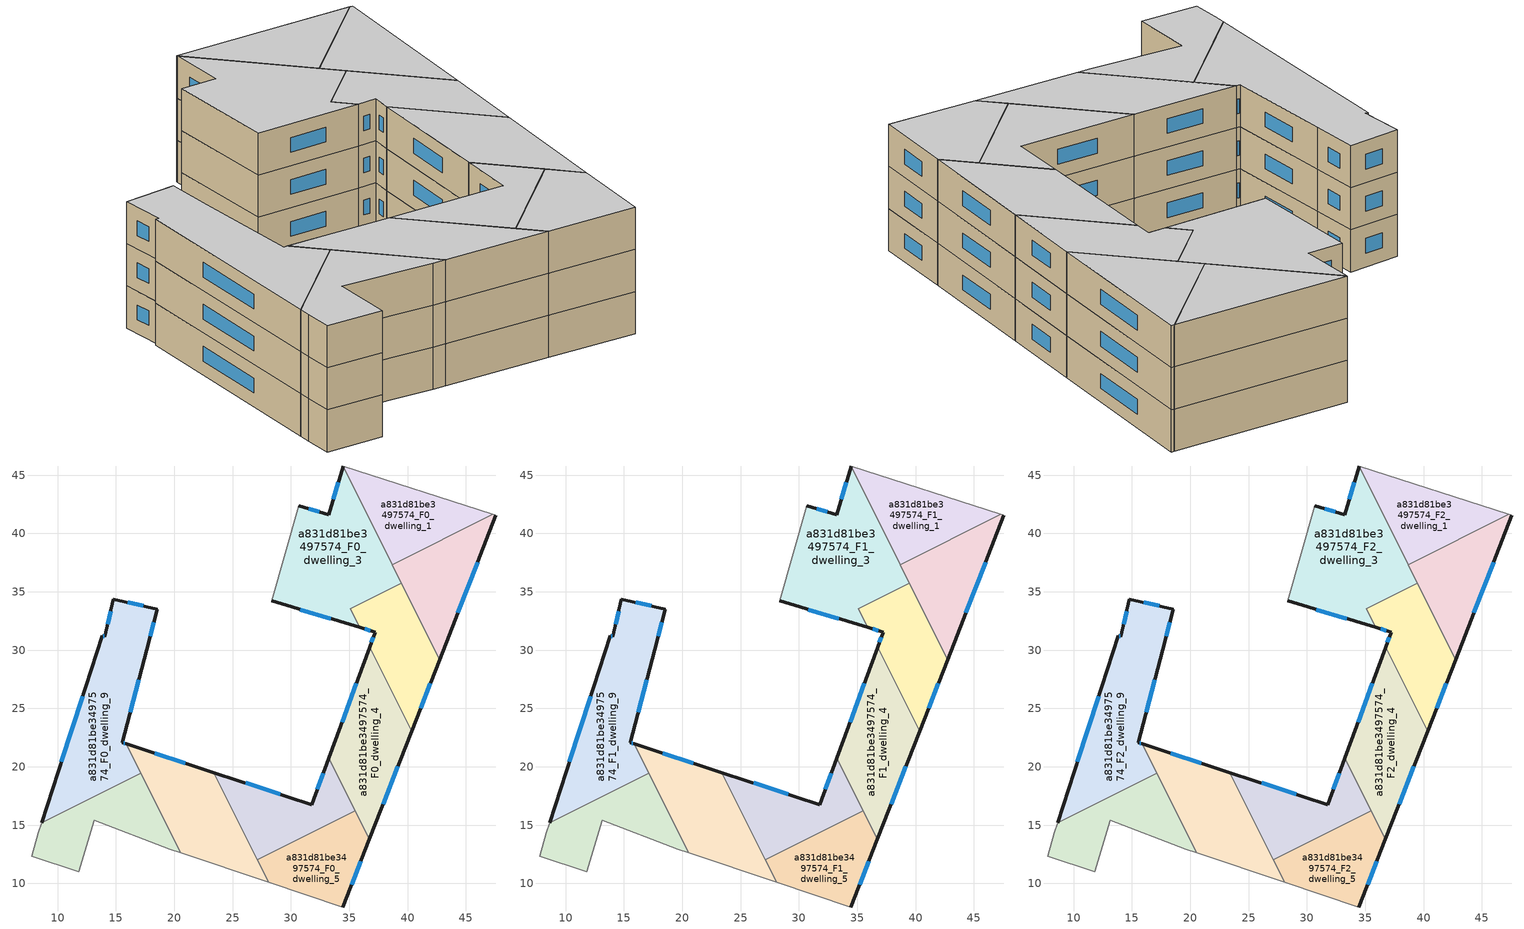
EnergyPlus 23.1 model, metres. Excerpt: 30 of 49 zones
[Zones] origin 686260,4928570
a831d81be3497574_F0_dwelling_0
 floor ground (EU_floor_Construction): 47.58,41.56 42.74,29.18 38.68,37.33 47.32,41.64 z0
 wall outside (EU_wall_Construction): 42.74,29.18 47.58,41.56 z0:3
 wall to a831d81be3497574_F0_dwelling_1 (EU_wall_Construction): 47.32,41.64 38.68,37.33 z0:3
 wall adiabatic (EU_wall_Construction): 47.58,41.56 47.32,41.64 z0:3
 wall to a831d81be3497574_F0_dwelling_2 (EU_wall_Construction): 39.47,35.74 42.74,29.18 z0:3
 wall to a831d81be3497574_F0_dwelling_3 (EU_wall_Construction): 38.68,37.32 39.47,35.74 z0:3
 window (EU_Window_Construction): 44.31,33.21 46,37.54 z0.98:2.02
a831d81be3497574_F0_dwelling_1
 floor ground (EU_floor_Construction): 47.32,41.64 38.68,37.33 34.47,45.74 34.49,45.78 z0
 wall adiabatic (EU_wall_Construction): 47.32,41.64 34.49,45.78 34.47,45.74 z0:3
 wall to a831d81be3497574_F0_dwelling_3 (EU_wall_Construction): 34.47,45.74 38.68,37.33 z0:3
a831d81be3497574_F0_dwelling_2
 floor ground (EU_floor_Construction): 39.47,35.74 42.74,29.18 40.34,23.03 36.74,30.23 37.23,31.54 35.89,31.95 35.09,33.55 z0
 wall outside (EU_wall_Construction): 40.34,23.03 42.74,29.18 / 35.89,31.95 37.23,31.54 36.74,30.23 z0:3
 wall to a831d81be3497574_F0_dwelling_3 (EU_wall_Construction): 39.47,35.74 35.09,33.55 35.89,31.95 z0:3
 wall to a831d81be3497574_F0_dwelling_4 (EU_wall_Construction): 36.74,30.23 40.34,23.03 z0:3
 window (EU_Window_Construction): 41.12,25.03 41.96,27.18 / 37.07,31.12 36.9,30.66 / 36.32,31.81 36.79,31.67 z0.98:2.02
a831d81be3497574_F0_dwelling_3
 floor ground (EU_floor_Construction): 34.47,45.74 39.47,35.74 35.09,33.55 35.89,31.95 28.35,34.21 30.7,42.37 33.25,41.6 z0
 wall outside (EU_wall_Construction): 28.35,34.21 35.89,31.95 / 34.47,45.74 33.25,41.6 30.7,42.37 z0:3
 wall adiabatic (EU_wall_Construction): 30.7,42.37 28.35,34.21 z0:3
 window (EU_Window_Construction): 30.8,33.48 33.44,32.68 / 32.42,41.85 31.53,42.12 / 34.08,44.4 33.65,42.95 z0.98:2.02
a831d81be3497574_F0_dwelling_4
 floor ground (EU_floor_Construction): 36.74,30.23 40.34,23.03 36.73,13.79 33.27,20.74 z0
 wall outside (EU_wall_Construction): 36.74,30.23 33.27,20.74 / 36.73,13.79 40.34,23.03 z0:3
 wall to a831d81be3497574_F0_dwelling_6 (EU_wall_Construction): 33.27,20.74 35.51,16.24 z0:3
 wall to a831d81be3497574_F0_dwelling_5 (EU_wall_Construction): 35.52,16.24 36.74,13.79 z0:3
 window (EU_Window_Construction): 35.61,27.15 34.4,23.83 / 37.91,16.8 39.17,20.03 z0.98:2.02
a831d81be3497574_F0_dwelling_5
 floor ground (EU_floor_Construction): 35.52,16.24 36.73,13.79 34.47,7.98 28.1,10.1 27.13,12.05 z0
 wall outside (EU_wall_Construction): 34.47,7.98 36.73,13.79 z0:3
 wall to a831d81be3497574_F0_dwelling_6 (EU_wall_Construction): 35.52,16.24 27.13,12.05 z0:3
 wall adiabatic (EU_wall_Construction): 28.1,10.1 34.47,7.98 z0:3
 wall to a831d81be3497574_F0_dwelling_7 (EU_wall_Construction): 27.13,12.05 28.1,10.1 z0:3
 window (EU_Window_Construction): 35.2,9.87 36,11.9 z0.98:2.02
a831d81be3497574_F0_dwelling_6
 floor ground (EU_floor_Construction): 33.27,20.74 35.52,16.24 27.13,12.05 23.4,19.51 31.81,16.76 z0
 wall outside (EU_wall_Construction): 33.27,20.74 31.81,16.76 23.4,19.51 z0:3
 wall to a831d81be3497574_F0_dwelling_7 (EU_wall_Construction): 23.4,19.51 27.13,12.05 z0:3
 window (EU_Window_Construction): 29.07,17.66 26.14,18.62 / 32.79,19.45 32.28,18.06 z0.98:2.02
a831d81be3497574_F0_dwelling_7
 floor ground (EU_floor_Construction): 23.4,19.51 28.1,10.1 20.55,12.62 15.88,21.97 z0
 wall outside (EU_wall_Construction): 23.4,19.51 15.88,21.97 z0:3
 wall adiabatic (EU_wall_Construction): 20.55,12.62 28.1,10.1 z0:3
 wall to a831d81be3497574_F0_dwelling_8 (EU_wall_Construction): 17.13,19.46 20.55,12.62 z0:3
 wall to a831d81be3497574_F0_dwelling_9 (EU_wall_Construction): 15.88,21.97 17.13,19.46 z0:3
 window (EU_Window_Construction): 20.96,20.31 18.33,21.17 z0.98:2.02
a831d81be3497574_F0_dwelling_8
 floor ground (EU_floor_Construction): 17.13,19.46 20.55,12.62 19.61,12.93 13.17,15.4 11.84,11.01 7.78,12.34 8.36,14.34 8.64,15.22 z0
 wall adiabatic (EU_wall_Construction): 8.64,15.22 8.36,14.34 7.78,12.34 11.84,11.01 13.17,15.4 19.61,12.93 20.55,12.62 z0:3
 wall to a831d81be3497574_F0_dwelling_9 (EU_wall_Construction): 17.13,19.46 8.64,15.22 z0:3
a831d81be3497574_F0_dwelling_9
 floor ground (EU_floor_Construction): 18.57,33.52 17.65,30.05 15.56,22.07 15.88,21.97 17.13,19.46 8.64,15.22 13.84,31.23 14.06,31.16 14.78,34.37 z0
 wall outside (EU_wall_Construction): 15.88,21.97 15.56,22.07 17.65,30.05 18.57,33.52 14.78,34.37 14.06,31.16 13.84,31.23 8.64,15.22 z0:3
 window (EU_Window_Construction): 16.24,24.67 16.97,27.46 / 15.78,22 15.66,22.04 / 12.15,26.03 10.33,20.43 / 13.99,31.19 13.91,31.21 / 14.54,33.33 14.29,32.21 / 17.33,33.8 16.01,34.1 / 17.95,31.18 18.27,32.39 z0.98:2.02
a831d81be3497574_F1_dwelling_0
 floor to a831d81be3497574_F0_dwelling_0 (EU_floor_Construction): 47.58,41.56 42.74,29.18 38.68,37.33 47.32,41.64 z3
 wall outside (EU_wall_Construction): 42.74,29.18 47.58,41.56 z3:6
 wall to a831d81be3497574_F1_dwelling_1 (EU_wall_Construction): 47.32,41.64 38.68,37.33 z3:6
 wall adiabatic (EU_wall_Construction): 47.58,41.56 47.32,41.64 z3:6
 wall to a831d81be3497574_F1_dwelling_2 (EU_wall_Construction): 39.47,35.74 42.74,29.18 z3:6
 wall to a831d81be3497574_F1_dwelling_3 (EU_wall_Construction): 38.68,37.32 39.47,35.74 z3:6
 window (EU_Window_Construction): 44.31,33.21 46,37.54 z3.98:5.02
a831d81be3497574_F1_dwelling_1
 floor to a831d81be3497574_F0_dwelling_1 (EU_floor_Construction): 47.32,41.64 38.68,37.33 34.47,45.74 34.49,45.78 z3
 wall adiabatic (EU_wall_Construction): 47.32,41.64 34.49,45.78 34.47,45.74 z3:6
 wall to a831d81be3497574_F1_dwelling_3 (EU_wall_Construction): 34.47,45.74 38.68,37.33 z3:6
a831d81be3497574_F1_dwelling_2
 floor to a831d81be3497574_F0_dwelling_2 (EU_floor_Construction): 39.47,35.74 42.74,29.18 40.34,23.03 36.74,30.23 37.23,31.54 35.89,31.95 35.09,33.55 z3
 wall outside (EU_wall_Construction): 40.34,23.03 42.74,29.18 / 35.89,31.95 37.23,31.54 36.74,30.23 z3:6
 wall to a831d81be3497574_F1_dwelling_3 (EU_wall_Construction): 39.47,35.74 35.09,33.55 35.89,31.95 z3:6
 wall to a831d81be3497574_F1_dwelling_4 (EU_wall_Construction): 36.74,30.23 40.34,23.03 z3:6
 window (EU_Window_Construction): 41.12,25.03 41.96,27.18 / 37.07,31.12 36.9,30.66 / 36.32,31.81 36.79,31.67 z3.98:5.02
a831d81be3497574_F1_dwelling_3
 floor to a831d81be3497574_F0_dwelling_3 (EU_floor_Construction): 34.47,45.74 39.47,35.74 35.09,33.55 35.89,31.95 28.35,34.21 30.7,42.37 33.25,41.6 z3
 wall outside (EU_wall_Construction): 28.35,34.21 35.89,31.95 / 34.47,45.74 33.25,41.6 30.7,42.37 z3:6
 wall adiabatic (EU_wall_Construction): 30.7,42.37 28.35,34.21 z3:6
 window (EU_Window_Construction): 30.8,33.48 33.44,32.68 / 32.42,41.85 31.53,42.12 / 34.08,44.4 33.65,42.95 z3.98:5.02
a831d81be3497574_F1_dwelling_4
 floor to a831d81be3497574_F0_dwelling_4 (EU_floor_Construction): 36.74,30.23 40.34,23.03 36.73,13.79 33.27,20.74 z3
 wall outside (EU_wall_Construction): 36.74,30.23 33.27,20.74 / 36.73,13.79 40.34,23.03 z3:6
 wall to a831d81be3497574_F1_dwelling_6 (EU_wall_Construction): 33.27,20.74 35.51,16.24 z3:6
 wall to a831d81be3497574_F1_dwelling_5 (EU_wall_Construction): 35.52,16.24 36.74,13.79 z3:6
 window (EU_Window_Construction): 35.61,27.15 34.4,23.83 / 37.91,16.8 39.17,20.03 z3.98:5.02
a831d81be3497574_F1_dwelling_5
 floor to a831d81be3497574_F0_dwelling_5 (EU_floor_Construction): 35.52,16.24 36.73,13.79 34.47,7.98 28.1,10.1 27.13,12.05 z3
 wall outside (EU_wall_Construction): 34.47,7.98 36.73,13.79 z3:6
 wall to a831d81be3497574_F1_dwelling_6 (EU_wall_Construction): 35.52,16.24 27.13,12.05 z3:6
 wall adiabatic (EU_wall_Construction): 28.1,10.1 34.47,7.98 z3:6
 wall to a831d81be3497574_F1_dwelling_7 (EU_wall_Construction): 27.13,12.05 28.1,10.1 z3:6
 window (EU_Window_Construction): 35.2,9.87 36,11.9 z3.98:5.02
a831d81be3497574_F1_dwelling_6
 floor to a831d81be3497574_F0_dwelling_6 (EU_floor_Construction): 33.27,20.74 35.52,16.24 27.13,12.05 23.4,19.51 31.81,16.76 z3
 wall outside (EU_wall_Construction): 33.27,20.74 31.81,16.76 23.4,19.51 z3:6
 wall to a831d81be3497574_F1_dwelling_7 (EU_wall_Construction): 23.4,19.51 27.13,12.05 z3:6
 window (EU_Window_Construction): 29.07,17.66 26.14,18.62 / 32.79,19.45 32.28,18.06 z3.98:5.02
a831d81be3497574_F1_dwelling_7
 floor to a831d81be3497574_F0_dwelling_7 (EU_floor_Construction): 23.4,19.51 28.1,10.1 20.55,12.62 15.88,21.97 z3
 wall outside (EU_wall_Construction): 23.4,19.51 15.88,21.97 z3:6
 wall adiabatic (EU_wall_Construction): 20.55,12.62 28.1,10.1 z3:6
 wall to a831d81be3497574_F1_dwelling_8 (EU_wall_Construction): 17.13,19.46 20.55,12.62 z3:6
 wall to a831d81be3497574_F1_dwelling_9 (EU_wall_Construction): 15.88,21.97 17.13,19.46 z3:6
 window (EU_Window_Construction): 20.96,20.31 18.33,21.17 z3.98:5.02
a831d81be3497574_F1_dwelling_8
 floor to a831d81be3497574_F0_dwelling_8 (EU_floor_Construction): 17.13,19.46 20.55,12.62 19.61,12.93 13.17,15.4 11.84,11.01 7.78,12.34 8.36,14.34 8.64,15.22 z3
 wall adiabatic (EU_wall_Construction): 8.64,15.22 8.36,14.34 7.78,12.34 11.84,11.01 13.17,15.4 19.61,12.93 20.55,12.62 z3:6
 wall to a831d81be3497574_F1_dwelling_9 (EU_wall_Construction): 17.13,19.46 8.64,15.22 z3:6
a831d81be3497574_F1_dwelling_9
 floor to a831d81be3497574_F0_dwelling_9 (EU_floor_Construction): 18.57,33.52 17.65,30.05 15.56,22.07 15.88,21.97 17.13,19.46 8.64,15.22 13.84,31.23 14.06,31.16 14.78,34.37 z3
 wall outside (EU_wall_Construction): 15.88,21.97 15.56,22.07 17.65,30.05 18.57,33.52 14.78,34.37 14.06,31.16 13.84,31.23 8.64,15.22 z3:6
 window (EU_Window_Construction): 16.24,24.67 16.97,27.46 / 15.78,22 15.66,22.04 / 12.15,26.03 10.33,20.43 / 13.99,31.19 13.91,31.21 / 14.54,33.33 14.29,32.21 / 17.33,33.8 16.01,34.1 / 17.95,31.18 18.27,32.39 z3.98:5.02
a831d81be3497574_F2_dwelling_0
 floor to a831d81be3497574_F1_dwelling_0 (EU_floor_Construction): 47.58,41.56 42.74,29.18 38.68,37.33 47.32,41.64 z6
 wall outside (EU_wall_Construction): 42.74,29.18 47.58,41.56 z6:9
 wall to a831d81be3497574_F2_dwelling_1 (EU_wall_Construction): 47.32,41.64 38.68,37.33 z6:9
 wall adiabatic (EU_wall_Construction): 47.58,41.56 47.32,41.64 z6:9
 wall to a831d81be3497574_F2_dwelling_2 (EU_wall_Construction): 39.47,35.74 42.74,29.18 z6:9
 wall to a831d81be3497574_F2_dwelling_3 (EU_wall_Construction): 38.68,37.32 39.47,35.74 z6:9
 window (EU_Window_Construction): 44.31,33.21 46,37.54 z6.98:8.02
 ceiling to a831d81be3497574_F3_dwelling_0 (EU_floor_Construction): 42.74,29.18 47.58,41.56 47.32,41.64 38.68,37.33 z9
a831d81be3497574_F2_dwelling_1
 floor to a831d81be3497574_F1_dwelling_1 (EU_floor_Construction): 47.32,41.64 38.68,37.33 34.47,45.74 34.49,45.78 z6
 wall adiabatic (EU_wall_Construction): 47.32,41.64 34.49,45.78 34.47,45.74 z6:9
 wall to a831d81be3497574_F2_dwelling_3 (EU_wall_Construction): 34.47,45.74 38.68,37.33 z6:9
 ceiling to a831d81be3497574_F3_dwelling_1 (EU_floor_Construction): 47.32,41.64 34.49,45.78 34.47,45.74 38.68,37.33 z9
a831d81be3497574_F2_dwelling_2
 floor to a831d81be3497574_F1_dwelling_2 (EU_floor_Construction): 39.47,35.74 42.74,29.18 40.34,23.03 36.74,30.23 37.23,31.54 35.89,31.95 35.09,33.55 z6
 wall outside (EU_wall_Construction): 40.34,23.03 42.74,29.18 / 35.89,31.95 37.23,31.54 36.74,30.23 z6:9
 wall to a831d81be3497574_F2_dwelling_3 (EU_wall_Construction): 39.47,35.74 35.09,33.55 35.89,31.95 z6:9
 wall to a831d81be3497574_F2_dwelling_4 (EU_wall_Construction): 36.74,30.23 40.34,23.03 z6:9
 window (EU_Window_Construction): 41.12,25.03 41.96,27.18 / 37.07,31.12 36.9,30.66 / 36.32,31.81 36.79,31.67 z6.98:8.02
 ceiling to a831d81be3497574_F3_dwelling_2 (EU_floor_Construction): 40.34,23.03 42.74,29.18 39.47,35.74 35.09,33.55 35.89,31.95 37.23,31.54 36.74,30.23 z9
a831d81be3497574_F2_dwelling_3
 floor to a831d81be3497574_F1_dwelling_3 (EU_floor_Construction): 34.47,45.74 39.47,35.74 35.09,33.55 35.89,31.95 28.35,34.21 30.7,42.37 33.25,41.6 z6
 wall outside (EU_wall_Construction): 28.35,34.21 35.89,31.95 / 34.47,45.74 33.25,41.6 30.7,42.37 z6:9
 wall adiabatic (EU_wall_Construction): 30.7,42.37 28.35,34.21 z6:9
 window (EU_Window_Construction): 30.8,33.48 33.44,32.68 / 32.42,41.85 31.53,42.12 / 34.08,44.4 33.65,42.95 z6.98:8.02
 ceiling to a831d81be3497574_F3_dwelling_3 (EU_floor_Construction): 35.89,31.95 35.09,33.55 39.47,35.74 34.47,45.74 33.25,41.6 30.7,42.37 28.35,34.21 z9
a831d81be3497574_F2_dwelling_4
 floor to a831d81be3497574_F1_dwelling_4 (EU_floor_Construction): 36.74,30.23 40.34,23.03 36.73,13.79 33.27,20.74 z6
 wall outside (EU_wall_Construction): 36.74,30.23 33.27,20.74 / 36.73,13.79 40.34,23.03 z6:9
 wall to a831d81be3497574_F2_dwelling_6 (EU_wall_Construction): 33.27,20.74 35.51,16.24 z6:9
 wall to a831d81be3497574_F2_dwelling_5 (EU_wall_Construction): 35.52,16.24 36.74,13.79 z6:9
 window (EU_Window_Construction): 35.61,27.15 34.4,23.83 / 37.91,16.8 39.17,20.03 z6.98:8.02
 ceiling to a831d81be3497574_F3_dwelling_4 (EU_floor_Construction): 36.73,13.79 40.34,23.03 36.74,30.23 33.27,20.74 z9
a831d81be3497574_F2_dwelling_5
 floor to a831d81be3497574_F1_dwelling_5 (EU_floor_Construction): 35.52,16.24 36.73,13.79 34.47,7.98 28.1,10.1 27.13,12.05 z6
 wall outside (EU_wall_Construction): 34.47,7.98 36.73,13.79 z6:9
 wall to a831d81be3497574_F2_dwelling_6 (EU_wall_Construction): 35.52,16.24 27.13,12.05 z6:9
 wall adiabatic (EU_wall_Construction): 28.1,10.1 34.47,7.98 z6:9
 wall to a831d81be3497574_F2_dwelling_7 (EU_wall_Construction): 27.13,12.05 28.1,10.1 z6:9
 window (EU_Window_Construction): 35.2,9.87 36,11.9 z6.98:8.02
 ceiling to a831d81be3497574_F3_dwelling_5 (EU_floor_Construction): 34.47,7.98 36.73,13.79 35.52,16.24 27.13,12.05 28.1,10.1 z9
a831d81be3497574_F2_dwelling_6
 floor to a831d81be3497574_F1_dwelling_6 (EU_floor_Construction): 33.27,20.74 35.52,16.24 27.13,12.05 23.4,19.51 31.81,16.76 z6
 wall outside (EU_wall_Construction): 33.27,20.74 31.81,16.76 23.4,19.51 z6:9
 wall to a831d81be3497574_F2_dwelling_7 (EU_wall_Construction): 23.4,19.51 27.13,12.05 z6:9
 window (EU_Window_Construction): 29.07,17.66 26.14,18.62 / 32.79,19.45 32.28,18.06 z6.98:8.02
 ceiling to a831d81be3497574_F3_dwelling_6 (EU_floor_Construction): 35.52,16.24 33.27,20.74 31.81,16.76 23.4,19.51 27.13,12.05 z9
a831d81be3497574_F2_dwelling_7
 floor to a831d81be3497574_F1_dwelling_7 (EU_floor_Construction): 23.4,19.51 28.1,10.1 20.55,12.62 15.88,21.97 z6
 wall outside (EU_wall_Construction): 23.4,19.51 15.88,21.97 z6:9
 wall adiabatic (EU_wall_Construction): 20.55,12.62 28.1,10.1 z6:9
 wall to a831d81be3497574_F2_dwelling_8 (EU_wall_Construction): 17.13,19.46 20.55,12.62 z6:9
 wall to a831d81be3497574_F2_dwelling_9 (EU_wall_Construction): 15.88,21.97 17.13,19.46 z6:9
 window (EU_Window_Construction): 20.96,20.31 18.33,21.17 z6.98:8.02
 ceiling to a831d81be3497574_F3_dwelling_7 (EU_floor_Construction): 28.1,10.1 23.4,19.51 15.88,21.97 20.55,12.62 z9
a831d81be3497574_F2_dwelling_8
 floor to a831d81be3497574_F1_dwelling_8 (EU_floor_Construction): 17.13,19.46 20.55,12.62 19.61,12.93 13.17,15.4 11.84,11.01 7.78,12.34 8.36,14.34 8.64,15.22 z6
 wall adiabatic (EU_wall_Construction): 8.64,15.22 8.36,14.34 7.78,12.34 11.84,11.01 13.17,15.4 19.61,12.93 20.55,12.62 z6:9
 wall to a831d81be3497574_F2_dwelling_9 (EU_wall_Construction): 17.13,19.46 8.64,15.22 z6:9
 ceiling to a831d81be3497574_F3_dwelling_8 (EU_floor_Construction): 20.55,12.62 17.13,19.46 8.64,15.22 8.36,14.34 7.78,12.34 11.84,11.01 13.17,15.4 19.61,12.93 z9
a831d81be3497574_F2_dwelling_9
 floor to a831d81be3497574_F1_dwelling_9 (EU_floor_Construction): 18.57,33.52 17.65,30.05 15.56,22.07 15.88,21.97 17.13,19.46 8.64,15.22 13.84,31.23 14.06,31.16 14.78,34.37 z6
 wall outside (EU_wall_Construction): 15.88,21.97 15.56,22.07 17.65,30.05 18.57,33.52 14.78,34.37 14.06,31.16 13.84,31.23 8.64,15.22 z6:9
 window (EU_Window_Construction): 16.24,24.67 16.97,27.46 / 15.78,22 15.66,22.04 / 12.15,26.03 10.33,20.43 / 13.99,31.19 13.91,31.21 / 14.54,33.33 14.29,32.21 / 17.33,33.8 16.01,34.1 / 17.95,31.18 18.27,32.39 z6.98:8.02
 ceiling to a831d81be3497574_F3_dwelling_9 (EU_floor_Construction): 17.13,19.46 15.88,21.97 15.56,22.07 17.65,30.05 18.57,33.52 14.78,34.37 14.06,31.16 13.84,31.23 8.64,15.22 z9
[Building]
EU S2 Campaign: North Axis=0; Terrain=City; Solar Distribution=FullExterior
[Site:Location]
Bologna: Latitude=44.5; Longitude=11.25; Time Zone=1; Elevation=37
[SizingPeriod:WeatherFileDays]
AnnualSizingPeriod: Begin Month=1; Begin Day of Month=1; End Month=12; End Day of Month=31; Day of Week for Start Day=Monday; Use Weather File Daylight Saving Period=No; Use Weather File Rain and Snow Indicators=No
[MATERIAL]
EU_InternalMass_Material: Roughness=MediumRough; Thickness=0.1; Conductivity=1; Density=1800; Specific Heat=900; Thermal Absorptance=0.9; Solar Absorptance=0.7; Visible Absorptance=0.7
[MATERIAL:NOMASS] Roughness=MediumRough; Thermal Absorptance=0.9; Solar Absorptance=0.7; Visible Absorptance=0.7
Name | Thermal Resistance
EU_wall_NoMass | 0.905828
EU_floor_NoMass | 0.67114
[WINDOWMATERIAL:SIMPLEGLAZINGSYSTEM]
EU_Window_SimpleGlazing: UFactor=4.52486; Solar Heat Gain Coefficient=0.85; Visible Transmittance=0.85
[CONSTRUCTION]
EU_wall_Construction: EU_wall_NoMass
EU_floor_Construction: EU_floor_NoMass
EU_Window_Construction: EU_Window_SimpleGlazing
EU_InternalMass_Construction: EU_InternalMass_Material
[ZONE] Type=1; Multiplier=1; Ceiling Height=autocalculate; Floor Area=autocalculate; Part of Total Floor Area=Yes
Name | Volume
a831d81be3497574_F0_dwelling_0; a831d81be3497574_F1_dwelling_0; a831d81be3497574_F2_dwelling_0 | 137.241
a831d81be3497574_F0_dwelling_1; a831d81be3497574_F1_dwelling_1; a831d81be3497574_F2_dwelling_1 | 137.257
a831d81be3497574_F0_dwelling_2; a831d81be3497574_F1_dwelling_2; a831d81be3497574_F2_dwelling_2 | 137.235
a831d81be3497574_F0_dwelling_3; a831d81be3497574_F1_dwelling_3; a831d81be3497574_F2_dwelling_3 | 237.367
a831d81be3497574_F0_dwelling_4; a831d81be3497574_F1_dwelling_4; a831d81be3497574_F2_dwelling_4 | 174.404
a831d81be3497574_F0_dwelling_5; a831d81be3497574_F1_dwelling_5; a831d81be3497574_F2_dwelling_5 | 131.78
a831d81be3497574_F0_dwelling_6; a831d81be3497574_F1_dwelling_6; a831d81be3497574_F2_dwelling_6 | 131.801
a831d81be3497574_F0_dwelling_7; a831d81be3497574_F1_dwelling_7; a831d81be3497574_F2_dwelling_7 | 177.023
a831d81be3497574_F0_dwelling_8; a831d81be3497574_F1_dwelling_8; a831d81be3497574_F2_dwelling_8 | 137.25
a831d81be3497574_F0_dwelling_9; a831d81be3497574_F1_dwelling_9; a831d81be3497574_F2_dwelling_9 | 245.662
[INTERNALMASS] Construction=EU_InternalMass_Construction
Name | Zone or ZoneList | Surface Area
a831d81be3497574_F0_dwelling_0_EU_InternalMass | a831d81be3497574_F0_dwelling_0 | 45.7468
a831d81be3497574_F0_dwelling_1_EU_InternalMass | a831d81be3497574_F0_dwelling_1 | 45.753
a831d81be3497574_F0_dwelling_2_EU_InternalMass | a831d81be3497574_F0_dwelling_2 | 45.7452
a831d81be3497574_F0_dwelling_3_EU_InternalMass | a831d81be3497574_F0_dwelling_3 | 79.1226
a831d81be3497574_F0_dwelling_4_EU_InternalMass | a831d81be3497574_F0_dwelling_4 | 58.1345
a831d81be3497574_F0_dwelling_5_EU_InternalMass | a831d81be3497574_F0_dwelling_5 | 43.9268
a831d81be3497574_F0_dwelling_6_EU_InternalMass | a831d81be3497574_F0_dwelling_6 | 43.9338
a831d81be3497574_F0_dwelling_7_EU_InternalMass | a831d81be3497574_F0_dwelling_7 | 59.0122
a831d81be3497574_F0_dwelling_8_EU_InternalMass | a831d81be3497574_F0_dwelling_8 | 45.7501
a831d81be3497574_F0_dwelling_9_EU_InternalMass | a831d81be3497574_F0_dwelling_9 | 81.8851
a831d81be3497574_F1_dwelling_0_EU_InternalMass | a831d81be3497574_F1_dwelling_0 | 45.7468
a831d81be3497574_F1_dwelling_1_EU_InternalMass | a831d81be3497574_F1_dwelling_1 | 45.753
a831d81be3497574_F1_dwelling_2_EU_InternalMass | a831d81be3497574_F1_dwelling_2 | 45.7452
a831d81be3497574_F1_dwelling_3_EU_InternalMass | a831d81be3497574_F1_dwelling_3 | 79.1226
a831d81be3497574_F1_dwelling_4_EU_InternalMass | a831d81be3497574_F1_dwelling_4 | 58.1345
a831d81be3497574_F1_dwelling_5_EU_InternalMass | a831d81be3497574_F1_dwelling_5 | 43.9268
a831d81be3497574_F1_dwelling_6_EU_InternalMass | a831d81be3497574_F1_dwelling_6 | 43.9338
a831d81be3497574_F1_dwelling_7_EU_InternalMass | a831d81be3497574_F1_dwelling_7 | 59.0122
a831d81be3497574_F1_dwelling_8_EU_InternalMass | a831d81be3497574_F1_dwelling_8 | 45.7501
a831d81be3497574_F1_dwelling_9_EU_InternalMass | a831d81be3497574_F1_dwelling_9 | 81.8851
a831d81be3497574_F2_dwelling_0_EU_InternalMass | a831d81be3497574_F2_dwelling_0 | 45.7468
a831d81be3497574_F2_dwelling_1_EU_InternalMass | a831d81be3497574_F2_dwelling_1 | 45.753
a831d81be3497574_F2_dwelling_2_EU_InternalMass | a831d81be3497574_F2_dwelling_2 | 45.7452
a831d81be3497574_F2_dwelling_3_EU_InternalMass | a831d81be3497574_F2_dwelling_3 | 79.1226
a831d81be3497574_F2_dwelling_4_EU_InternalMass | a831d81be3497574_F2_dwelling_4 | 58.1345
a831d81be3497574_F2_dwelling_5_EU_InternalMass | a831d81be3497574_F2_dwelling_5 | 43.9268
a831d81be3497574_F2_dwelling_6_EU_InternalMass | a831d81be3497574_F2_dwelling_6 | 43.9338
a831d81be3497574_F2_dwelling_7_EU_InternalMass | a831d81be3497574_F2_dwelling_7 | 59.0122
a831d81be3497574_F2_dwelling_8_EU_InternalMass | a831d81be3497574_F2_dwelling_8 | 45.7501
a831d81be3497574_F2_dwelling_9_EU_InternalMass | a831d81be3497574_F2_dwelling_9 | 81.8851
[OTHEREQUIPMENT] Fuel Type=Electricity; Design Level Calculation Method=Watts/Area; Power per Zone Floor Area=1; Fraction Latent=0; Fraction Radiant=0; Fraction Lost=0; Carbon Dioxide Generation Rate=0; EndUse Subcategory=EU_Step8_InternalGains
Name | Zone or ZoneList or Space or SpaceList | Schedule
EU_Step8_InternalGain_a831d81be3497574_F0_dwelling_0_f000 | a831d81be3497574_F0_dwelling_0 | EU_Step8_GainSchedule_a831d81be3497574_F0_dwelling_0_f000
EU_Step8_InternalGain_a831d81be3497574_F0_dwelling_1_f000 | a831d81be3497574_F0_dwelling_1 | EU_Step8_GainSchedule_a831d81be3497574_F0_dwelling_1_f000
EU_Step8_InternalGain_a831d81be3497574_F0_dwelling_2_f000 | a831d81be3497574_F0_dwelling_2 | EU_Step8_GainSchedule_a831d81be3497574_F0_dwelling_2_f000
EU_Step8_InternalGain_a831d81be3497574_F0_dwelling_3_f000 | a831d81be3497574_F0_dwelling_3 | EU_Step8_GainSchedule_a831d81be3497574_F0_dwelling_3_f000
EU_Step8_InternalGain_a831d81be3497574_F0_dwelling_4_f000 | a831d81be3497574_F0_dwelling_4 | EU_Step8_GainSchedule_a831d81be3497574_F0_dwelling_4_f000
EU_Step8_InternalGain_a831d81be3497574_F0_dwelling_5_f000 | a831d81be3497574_F0_dwelling_5 | EU_Step8_GainSchedule_a831d81be3497574_F0_dwelling_5_f000
EU_Step8_InternalGain_a831d81be3497574_F0_dwelling_6_f000 | a831d81be3497574_F0_dwelling_6 | EU_Step8_GainSchedule_a831d81be3497574_F0_dwelling_6_f000
EU_Step8_InternalGain_a831d81be3497574_F0_dwelling_7_f000 | a831d81be3497574_F0_dwelling_7 | EU_Step8_GainSchedule_a831d81be3497574_F0_dwelling_7_f000
EU_Step8_InternalGain_a831d81be3497574_F0_dwelling_8_f000 | a831d81be3497574_F0_dwelling_8 | EU_Step8_GainSchedule_a831d81be3497574_F0_dwelling_8_f000
EU_Step8_InternalGain_a831d81be3497574_F0_dwelling_9_f000 | a831d81be3497574_F0_dwelling_9 | EU_Step8_GainSchedule_a831d81be3497574_F0_dwelling_9_f000
EU_Step8_InternalGain_a831d81be3497574_F1_dwelling_0_f000 | a831d81be3497574_F1_dwelling_0 | EU_Step8_GainSchedule_a831d81be3497574_F1_dwelling_0_f000
EU_Step8_InternalGain_a831d81be3497574_F1_dwelling_1_f000 | a831d81be3497574_F1_dwelling_1 | EU_Step8_GainSchedule_a831d81be3497574_F1_dwelling_1_f000
EU_Step8_InternalGain_a831d81be3497574_F1_dwelling_2_f000 | a831d81be3497574_F1_dwelling_2 | EU_Step8_GainSchedule_a831d81be3497574_F1_dwelling_2_f000
EU_Step8_InternalGain_a831d81be3497574_F1_dwelling_3_f000 | a831d81be3497574_F1_dwelling_3 | EU_Step8_GainSchedule_a831d81be3497574_F1_dwelling_3_f000
EU_Step8_InternalGain_a831d81be3497574_F1_dwelling_4_f000 | a831d81be3497574_F1_dwelling_4 | EU_Step8_GainSchedule_a831d81be3497574_F1_dwelling_4_f000
EU_Step8_InternalGain_a831d81be3497574_F1_dwelling_5_f000 | a831d81be3497574_F1_dwelling_5 | EU_Step8_GainSchedule_a831d81be3497574_F1_dwelling_5_f000
EU_Step8_InternalGain_a831d81be3497574_F1_dwelling_6_f000 | a831d81be3497574_F1_dwelling_6 | EU_Step8_GainSchedule_a831d81be3497574_F1_dwelling_6_f000
EU_Step8_InternalGain_a831d81be3497574_F1_dwelling_7_f000 | a831d81be3497574_F1_dwelling_7 | EU_Step8_GainSchedule_a831d81be3497574_F1_dwelling_7_f000
EU_Step8_InternalGain_a831d81be3497574_F1_dwelling_8_f000 | a831d81be3497574_F1_dwelling_8 | EU_Step8_GainSchedule_a831d81be3497574_F1_dwelling_8_f000
EU_Step8_InternalGain_a831d81be3497574_F1_dwelling_9_f000 | a831d81be3497574_F1_dwelling_9 | EU_Step8_GainSchedule_a831d81be3497574_F1_dwelling_9_f000
EU_Step8_InternalGain_a831d81be3497574_F2_dwelling_0_f000 | a831d81be3497574_F2_dwelling_0 | EU_Step8_GainSchedule_a831d81be3497574_F2_dwelling_0_f000
EU_Step8_InternalGain_a831d81be3497574_F2_dwelling_1_f000 | a831d81be3497574_F2_dwelling_1 | EU_Step8_GainSchedule_a831d81be3497574_F2_dwelling_1_f000
EU_Step8_InternalGain_a831d81be3497574_F2_dwelling_2_f000 | a831d81be3497574_F2_dwelling_2 | EU_Step8_GainSchedule_a831d81be3497574_F2_dwelling_2_f000
EU_Step8_InternalGain_a831d81be3497574_F2_dwelling_3_f000 | a831d81be3497574_F2_dwelling_3 | EU_Step8_GainSchedule_a831d81be3497574_F2_dwelling_3_f000
EU_Step8_InternalGain_a831d81be3497574_F2_dwelling_4_f000 | a831d81be3497574_F2_dwelling_4 | EU_Step8_GainSchedule_a831d81be3497574_F2_dwelling_4_f000
EU_Step8_InternalGain_a831d81be3497574_F2_dwelling_5_f000 | a831d81be3497574_F2_dwelling_5 | EU_Step8_GainSchedule_a831d81be3497574_F2_dwelling_5_f000
EU_Step8_InternalGain_a831d81be3497574_F2_dwelling_6_f000 | a831d81be3497574_F2_dwelling_6 | EU_Step8_GainSchedule_a831d81be3497574_F2_dwelling_6_f000
EU_Step8_InternalGain_a831d81be3497574_F2_dwelling_7_f000 | a831d81be3497574_F2_dwelling_7 | EU_Step8_GainSchedule_a831d81be3497574_F2_dwelling_7_f000
EU_Step8_InternalGain_a831d81be3497574_F2_dwelling_8_f000 | a831d81be3497574_F2_dwelling_8 | EU_Step8_GainSchedule_a831d81be3497574_F2_dwelling_8_f000
EU_Step8_InternalGain_a831d81be3497574_F2_dwelling_9_f000 | a831d81be3497574_F2_dwelling_9 | EU_Step8_GainSchedule_a831d81be3497574_F2_dwelling_9_f000
[ZONEVENTILATION:DESIGNFLOWRATE] Schedule=EU_AlwaysOn; Design Flow Rate Calculation Method=AirChanges/Hour; Air Changes per Hour=0.73129; Ventilation Type=Natural; Fan Pressure Rise=0; Fan Total Efficiency=1; Constant Term Coefficient=1; Temperature Term Coefficient=0; Velocity Term Coefficient=0; Velocity Squared Term Coefficient=0; Minimum Indoor Temperature=-100; Maximum Indoor Temperature=100; Delta Temperature=-100; Minimum Outdoor Temperature=-100; Maximum Outdoor Temperature=100; Maximum Wind Speed=40
Name | Zone or ZoneList or Space or SpaceList
EU_ConstantAir_a831d81be3497574_F0_dwelling_0 | a831d81be3497574_F0_dwelling_0
EU_ConstantAir_a831d81be3497574_F0_dwelling_1 | a831d81be3497574_F0_dwelling_1
EU_ConstantAir_a831d81be3497574_F0_dwelling_2 | a831d81be3497574_F0_dwelling_2
EU_ConstantAir_a831d81be3497574_F0_dwelling_3 | a831d81be3497574_F0_dwelling_3
EU_ConstantAir_a831d81be3497574_F0_dwelling_4 | a831d81be3497574_F0_dwelling_4
EU_ConstantAir_a831d81be3497574_F0_dwelling_5 | a831d81be3497574_F0_dwelling_5
EU_ConstantAir_a831d81be3497574_F0_dwelling_6 | a831d81be3497574_F0_dwelling_6
EU_ConstantAir_a831d81be3497574_F0_dwelling_7 | a831d81be3497574_F0_dwelling_7
EU_ConstantAir_a831d81be3497574_F0_dwelling_8 | a831d81be3497574_F0_dwelling_8
EU_ConstantAir_a831d81be3497574_F0_dwelling_9 | a831d81be3497574_F0_dwelling_9
EU_ConstantAir_a831d81be3497574_F1_dwelling_0 | a831d81be3497574_F1_dwelling_0
EU_ConstantAir_a831d81be3497574_F1_dwelling_1 | a831d81be3497574_F1_dwelling_1
EU_ConstantAir_a831d81be3497574_F1_dwelling_2 | a831d81be3497574_F1_dwelling_2
EU_ConstantAir_a831d81be3497574_F1_dwelling_3 | a831d81be3497574_F1_dwelling_3
EU_ConstantAir_a831d81be3497574_F1_dwelling_4 | a831d81be3497574_F1_dwelling_4
EU_ConstantAir_a831d81be3497574_F1_dwelling_5 | a831d81be3497574_F1_dwelling_5
EU_ConstantAir_a831d81be3497574_F1_dwelling_6 | a831d81be3497574_F1_dwelling_6
EU_ConstantAir_a831d81be3497574_F1_dwelling_7 | a831d81be3497574_F1_dwelling_7
EU_ConstantAir_a831d81be3497574_F1_dwelling_8 | a831d81be3497574_F1_dwelling_8
EU_ConstantAir_a831d81be3497574_F1_dwelling_9 | a831d81be3497574_F1_dwelling_9
EU_ConstantAir_a831d81be3497574_F2_dwelling_0 | a831d81be3497574_F2_dwelling_0
EU_ConstantAir_a831d81be3497574_F2_dwelling_1 | a831d81be3497574_F2_dwelling_1
EU_ConstantAir_a831d81be3497574_F2_dwelling_2 | a831d81be3497574_F2_dwelling_2
EU_ConstantAir_a831d81be3497574_F2_dwelling_3 | a831d81be3497574_F2_dwelling_3
EU_ConstantAir_a831d81be3497574_F2_dwelling_4 | a831d81be3497574_F2_dwelling_4
EU_ConstantAir_a831d81be3497574_F2_dwelling_5 | a831d81be3497574_F2_dwelling_5
EU_ConstantAir_a831d81be3497574_F2_dwelling_6 | a831d81be3497574_F2_dwelling_6
EU_ConstantAir_a831d81be3497574_F2_dwelling_7 | a831d81be3497574_F2_dwelling_7
EU_ConstantAir_a831d81be3497574_F2_dwelling_8 | a831d81be3497574_F2_dwelling_8
EU_ConstantAir_a831d81be3497574_F2_dwelling_9 | a831d81be3497574_F2_dwelling_9
[HVACTEMPLATE:THERMOSTAT] Constant Heating Setpoint=20; Constant Cooling Setpoint=50
EU_HeatOnly_a831d81be3497574_F0_dwelling_0; EU_HeatOnly_a831d81be3497574_F0_dwelling_1; EU_HeatOnly_a831d81be3497574_F0_dwelling_2; EU_HeatOnly_a831d81be3497574_F0_dwelling_3; EU_HeatOnly_a831d81be3497574_F0_dwelling_4; EU_HeatOnly_a831d81be3497574_F0_dwelling_5; EU_HeatOnly_a831d81be3497574_F0_dwelling_6; EU_HeatOnly_a831d81be3497574_F0_dwelling_7; EU_HeatOnly_a831d81be3497574_F0_dwelling_8; EU_HeatOnly_a831d81be3497574_F0_dwelling_9; EU_HeatOnly_a831d81be3497574_F1_dwelling_0; EU_HeatOnly_a831d81be3497574_F1_dwelling_1; EU_HeatOnly_a831d81be3497574_F1_dwelling_2; EU_HeatOnly_a831d81be3497574_F1_dwelling_3; EU_HeatOnly_a831d81be3497574_F1_dwelling_4; EU_HeatOnly_a831d81be3497574_F1_dwelling_5; EU_HeatOnly_a831d81be3497574_F1_dwelling_6; EU_HeatOnly_a831d81be3497574_F1_dwelling_7; EU_HeatOnly_a831d81be3497574_F1_dwelling_8; EU_HeatOnly_a831d81be3497574_F1_dwelling_9; EU_HeatOnly_a831d81be3497574_F2_dwelling_0; EU_HeatOnly_a831d81be3497574_F2_dwelling_1; EU_HeatOnly_a831d81be3497574_F2_dwelling_2; EU_HeatOnly_a831d81be3497574_F2_dwelling_3; EU_HeatOnly_a831d81be3497574_F2_dwelling_4; EU_HeatOnly_a831d81be3497574_F2_dwelling_5; EU_HeatOnly_a831d81be3497574_F2_dwelling_6; EU_HeatOnly_a831d81be3497574_F2_dwelling_7; EU_HeatOnly_a831d81be3497574_F2_dwelling_8; EU_HeatOnly_a831d81be3497574_F2_dwelling_9; EU_HeatOnly_a831d81be3497574_F3_dwelling_0; EU_HeatOnly_a831d81be3497574_F3_dwelling_1; EU_HeatOnly_a831d81be3497574_F3_dwelling_2; EU_HeatOnly_a831d81be3497574_F3_dwelling_3; EU_HeatOnly_a831d81be3497574_F3_dwelling_4; EU_HeatOnly_a831d81be3497574_F3_dwelling_5; EU_HeatOnly_a831d81be3497574_F3_dwelling_6; EU_HeatOnly_a831d81be3497574_F3_dwelling_7; EU_HeatOnly_a831d81be3497574_F3_dwelling_8; EU_HeatOnly_a831d81be3497574_F3_dwelling_9; EU_HeatOnly_a831d81be3497574_F4_dwelling_0; EU_HeatOnly_a831d81be3497574_F4_dwelling_1; EU_HeatOnly_a831d81be3497574_F4_dwelling_2; EU_HeatOnly_a831d81be3497574_F4_dwelling_3; EU_HeatOnly_a831d81be3497574_F4_dwelling_4; EU_HeatOnly_a831d81be3497574_F4_dwelling_5; EU_HeatOnly_a831d81be3497574_F4_dwelling_6; EU_HeatOnly_a831d81be3497574_F4_dwelling_7; EU_HeatOnly_a831d81be3497574_F4_dwelling_8
[HVACTEMPLATE:ZONE:IDEALLOADSAIRSYSTEM] System Availability Schedule=EU_AlwaysOn; Maximum Heating Supply Air Temperature=50; Minimum Cooling Supply Air Temperature=13; Maximum Heating Supply Air Humidity Ratio=0.0156; Minimum Cooling Supply Air Humidity Ratio=0.0077; Heating Limit=NoLimit; Cooling Limit=NoLimit; Heating Availability Schedule=EU_AlwaysOn; Cooling Availability Schedule=EU_CoolingOff; Dehumidification Control Type=ConstantSensibleHeatRatio; Cooling Sensible Heat Ratio=0.7; Dehumidification Setpoint=60; Humidification Control Type=None; Humidification Setpoint=30; Outdoor Air Method=None; Outdoor Air Flow Rate per Person=0.00944; Outdoor Air Flow Rate per Zone Floor Area=0; Outdoor Air Flow Rate per Zone=0; Demand Controlled Ventilation Type=None; Outdoor Air Economizer Type=NoEconomizer; Heat Recovery Type=None; Sensible Heat Recovery Effectiveness=0.7; Latent Heat Recovery Effectiveness=0.65
Name | Template Thermostat
a831d81be3497574_F0_dwelling_0 | EU_HeatOnly_a831d81be3497574_F0_dwelling_0
a831d81be3497574_F0_dwelling_1 | EU_HeatOnly_a831d81be3497574_F0_dwelling_1
a831d81be3497574_F0_dwelling_2 | EU_HeatOnly_a831d81be3497574_F0_dwelling_2
a831d81be3497574_F0_dwelling_3 | EU_HeatOnly_a831d81be3497574_F0_dwelling_3
a831d81be3497574_F0_dwelling_4 | EU_HeatOnly_a831d81be3497574_F0_dwelling_4
a831d81be3497574_F0_dwelling_5 | EU_HeatOnly_a831d81be3497574_F0_dwelling_5
a831d81be3497574_F0_dwelling_6 | EU_HeatOnly_a831d81be3497574_F0_dwelling_6
a831d81be3497574_F0_dwelling_7 | EU_HeatOnly_a831d81be3497574_F0_dwelling_7
a831d81be3497574_F0_dwelling_8 | EU_HeatOnly_a831d81be3497574_F0_dwelling_8
a831d81be3497574_F0_dwelling_9 | EU_HeatOnly_a831d81be3497574_F0_dwelling_9
a831d81be3497574_F1_dwelling_0 | EU_HeatOnly_a831d81be3497574_F1_dwelling_0
a831d81be3497574_F1_dwelling_1 | EU_HeatOnly_a831d81be3497574_F1_dwelling_1
a831d81be3497574_F1_dwelling_2 | EU_HeatOnly_a831d81be3497574_F1_dwelling_2
a831d81be3497574_F1_dwelling_3 | EU_HeatOnly_a831d81be3497574_F1_dwelling_3
a831d81be3497574_F1_dwelling_4 | EU_HeatOnly_a831d81be3497574_F1_dwelling_4
a831d81be3497574_F1_dwelling_5 | EU_HeatOnly_a831d81be3497574_F1_dwelling_5
a831d81be3497574_F1_dwelling_6 | EU_HeatOnly_a831d81be3497574_F1_dwelling_6
a831d81be3497574_F1_dwelling_7 | EU_HeatOnly_a831d81be3497574_F1_dwelling_7
a831d81be3497574_F1_dwelling_8 | EU_HeatOnly_a831d81be3497574_F1_dwelling_8
a831d81be3497574_F1_dwelling_9 | EU_HeatOnly_a831d81be3497574_F1_dwelling_9
a831d81be3497574_F2_dwelling_0 | EU_HeatOnly_a831d81be3497574_F2_dwelling_0
a831d81be3497574_F2_dwelling_1 | EU_HeatOnly_a831d81be3497574_F2_dwelling_1
a831d81be3497574_F2_dwelling_2 | EU_HeatOnly_a831d81be3497574_F2_dwelling_2
a831d81be3497574_F2_dwelling_3 | EU_HeatOnly_a831d81be3497574_F2_dwelling_3
a831d81be3497574_F2_dwelling_4 | EU_HeatOnly_a831d81be3497574_F2_dwelling_4
a831d81be3497574_F2_dwelling_5 | EU_HeatOnly_a831d81be3497574_F2_dwelling_5
a831d81be3497574_F2_dwelling_6 | EU_HeatOnly_a831d81be3497574_F2_dwelling_6
a831d81be3497574_F2_dwelling_7 | EU_HeatOnly_a831d81be3497574_F2_dwelling_7
a831d81be3497574_F2_dwelling_8 | EU_HeatOnly_a831d81be3497574_F2_dwelling_8
a831d81be3497574_F2_dwelling_9 | EU_HeatOnly_a831d81be3497574_F2_dwelling_9
[SIZING:ZONE] Zone Cooling Design Supply Air Temperature Input Method=SupplyAirTemperature; Zone Cooling Design Supply Air Temperature=13; Zone Heating Design Supply Air Temperature Input Method=SupplyAirTemperature; Zone Heating Design Supply Air Temperature=50; Zone Cooling Design Supply Air Humidity Ratio=0.008; Zone Heating Design Supply Air Humidity Ratio=0.008; Cooling Design Air Flow Method=DesignDay; Cooling Design Air Flow Rate=0; Cooling Minimum Air Flow per Zone Floor Area=0.000762; Cooling Minimum Air Flow=0; Cooling Minimum Air Flow Fraction=0.2; Heating Design Air Flow Method=DesignDay; Heating Design Air Flow Rate=0; Heating Maximum Air Flow per Zone Floor Area=0.002032; Heating Maximum Air Flow=0.141576; Heating Maximum Air Flow Fraction=0.3; Account for Dedicated Outdoor Air System=No; Dedicated Outdoor Air System Control Strategy=NeutralSupplyAir; Dedicated Outdoor Air Low Setpoint Temperature for Design=autosize; Dedicated Outdoor Air High Setpoint Temperature for Design=autosize; Zone Load Sizing Method=Sensible Load Only No Latent Load; Zone Latent Cooling Design Supply Air Humidity Ratio Input Method=HumidityRatioDifference; Zone Cooling Design Supply Air Humidity Ratio Difference=0.005; Zone Latent Heating Design Supply Air Humidity Ratio Input Method=HumidityRatioDifference; Zone Humidification Design Supply Air Humidity Ratio Difference=0.005
a831d81be3497574_F0_dwelling_0; a831d81be3497574_F0_dwelling_1; a831d81be3497574_F0_dwelling_2; a831d81be3497574_F0_dwelling_3; a831d81be3497574_F0_dwelling_4; a831d81be3497574_F0_dwelling_5; a831d81be3497574_F0_dwelling_6; a831d81be3497574_F0_dwelling_7; a831d81be3497574_F0_dwelling_8; a831d81be3497574_F0_dwelling_9; a831d81be3497574_F1_dwelling_0; a831d81be3497574_F1_dwelling_1; a831d81be3497574_F1_dwelling_2; a831d81be3497574_F1_dwelling_3; a831d81be3497574_F1_dwelling_4; a831d81be3497574_F1_dwelling_5; a831d81be3497574_F1_dwelling_6; a831d81be3497574_F1_dwelling_7; a831d81be3497574_F1_dwelling_8; a831d81be3497574_F1_dwelling_9; a831d81be3497574_F2_dwelling_0; a831d81be3497574_F2_dwelling_1; a831d81be3497574_F2_dwelling_2; a831d81be3497574_F2_dwelling_3; a831d81be3497574_F2_dwelling_4; a831d81be3497574_F2_dwelling_5; a831d81be3497574_F2_dwelling_6; a831d81be3497574_F2_dwelling_7; a831d81be3497574_F2_dwelling_8; a831d81be3497574_F2_dwelling_9
[SCHEDULE:CONSTANT]
Name | Hourly Value
EU_AlwaysOn | 1
EU_CoolingOff | 0
[SCHEDULE:FILE] Column Number=1; Rows to Skip at Top=0; Number of Hours of Data=8760; Column Separator=Comma; Interpolate to Timestep=No; Minutes per Item=60; Adjust Schedule for Daylight Savings=Yes
Name | File
EU_Step8_GainSchedule_a831d81be3497574_F0_dwelling_0_f000 | ../../schedules/a831d81be3497574/a831d81be3497574_F0_dwelling_0_f000_gain.csv
EU_Step8_GainSchedule_a831d81be3497574_F0_dwelling_1_f000 | ../../schedules/a831d81be3497574/a831d81be3497574_F0_dwelling_1_f000_gain.csv
EU_Step8_GainSchedule_a831d81be3497574_F0_dwelling_2_f000 | ../../schedules/a831d81be3497574/a831d81be3497574_F0_dwelling_2_f000_gain.csv
EU_Step8_GainSchedule_a831d81be3497574_F0_dwelling_3_f000 | ../../schedules/a831d81be3497574/a831d81be3497574_F0_dwelling_3_f000_gain.csv
EU_Step8_GainSchedule_a831d81be3497574_F0_dwelling_4_f000 | ../../schedules/a831d81be3497574/a831d81be3497574_F0_dwelling_4_f000_gain.csv
EU_Step8_GainSchedule_a831d81be3497574_F0_dwelling_5_f000 | ../../schedules/a831d81be3497574/a831d81be3497574_F0_dwelling_5_f000_gain.csv
EU_Step8_GainSchedule_a831d81be3497574_F0_dwelling_6_f000 | ../../schedules/a831d81be3497574/a831d81be3497574_F0_dwelling_6_f000_gain.csv
EU_Step8_GainSchedule_a831d81be3497574_F0_dwelling_7_f000 | ../../schedules/a831d81be3497574/a831d81be3497574_F0_dwelling_7_f000_gain.csv
EU_Step8_GainSchedule_a831d81be3497574_F0_dwelling_8_f000 | ../../schedules/a831d81be3497574/a831d81be3497574_F0_dwelling_8_f000_gain.csv
EU_Step8_GainSchedule_a831d81be3497574_F0_dwelling_9_f000 | ../../schedules/a831d81be3497574/a831d81be3497574_F0_dwelling_9_f000_gain.csv
EU_Step8_GainSchedule_a831d81be3497574_F1_dwelling_0_f000 | ../../schedules/a831d81be3497574/a831d81be3497574_F1_dwelling_0_f000_gain.csv
EU_Step8_GainSchedule_a831d81be3497574_F1_dwelling_1_f000 | ../../schedules/a831d81be3497574/a831d81be3497574_F1_dwelling_1_f000_gain.csv
EU_Step8_GainSchedule_a831d81be3497574_F1_dwelling_2_f000 | ../../schedules/a831d81be3497574/a831d81be3497574_F1_dwelling_2_f000_gain.csv
EU_Step8_GainSchedule_a831d81be3497574_F1_dwelling_3_f000 | ../../schedules/a831d81be3497574/a831d81be3497574_F1_dwelling_3_f000_gain.csv
EU_Step8_GainSchedule_a831d81be3497574_F1_dwelling_4_f000 | ../../schedules/a831d81be3497574/a831d81be3497574_F1_dwelling_4_f000_gain.csv
EU_Step8_GainSchedule_a831d81be3497574_F1_dwelling_5_f000 | ../../schedules/a831d81be3497574/a831d81be3497574_F1_dwelling_5_f000_gain.csv
EU_Step8_GainSchedule_a831d81be3497574_F1_dwelling_6_f000 | ../../schedules/a831d81be3497574/a831d81be3497574_F1_dwelling_6_f000_gain.csv
EU_Step8_GainSchedule_a831d81be3497574_F1_dwelling_7_f000 | ../../schedules/a831d81be3497574/a831d81be3497574_F1_dwelling_7_f000_gain.csv
EU_Step8_GainSchedule_a831d81be3497574_F1_dwelling_8_f000 | ../../schedules/a831d81be3497574/a831d81be3497574_F1_dwelling_8_f000_gain.csv
EU_Step8_GainSchedule_a831d81be3497574_F1_dwelling_9_f000 | ../../schedules/a831d81be3497574/a831d81be3497574_F1_dwelling_9_f000_gain.csv
EU_Step8_GainSchedule_a831d81be3497574_F2_dwelling_0_f000 | ../../schedules/a831d81be3497574/a831d81be3497574_F2_dwelling_0_f000_gain.csv
EU_Step8_GainSchedule_a831d81be3497574_F2_dwelling_1_f000 | ../../schedules/a831d81be3497574/a831d81be3497574_F2_dwelling_1_f000_gain.csv
EU_Step8_GainSchedule_a831d81be3497574_F2_dwelling_2_f000 | ../../schedules/a831d81be3497574/a831d81be3497574_F2_dwelling_2_f000_gain.csv
EU_Step8_GainSchedule_a831d81be3497574_F2_dwelling_3_f000 | ../../schedules/a831d81be3497574/a831d81be3497574_F2_dwelling_3_f000_gain.csv
EU_Step8_GainSchedule_a831d81be3497574_F2_dwelling_4_f000 | ../../schedules/a831d81be3497574/a831d81be3497574_F2_dwelling_4_f000_gain.csv
EU_Step8_GainSchedule_a831d81be3497574_F2_dwelling_5_f000 | ../../schedules/a831d81be3497574/a831d81be3497574_F2_dwelling_5_f000_gain.csv
EU_Step8_GainSchedule_a831d81be3497574_F2_dwelling_6_f000 | ../../schedules/a831d81be3497574/a831d81be3497574_F2_dwelling_6_f000_gain.csv
EU_Step8_GainSchedule_a831d81be3497574_F2_dwelling_7_f000 | ../../schedules/a831d81be3497574/a831d81be3497574_F2_dwelling_7_f000_gain.csv
EU_Step8_GainSchedule_a831d81be3497574_F2_dwelling_8_f000 | ../../schedules/a831d81be3497574/a831d81be3497574_F2_dwelling_8_f000_gain.csv
EU_Step8_GainSchedule_a831d81be3497574_F2_dwelling_9_f000 | ../../schedules/a831d81be3497574/a831d81be3497574_F2_dwelling_9_f000_gain.csv
